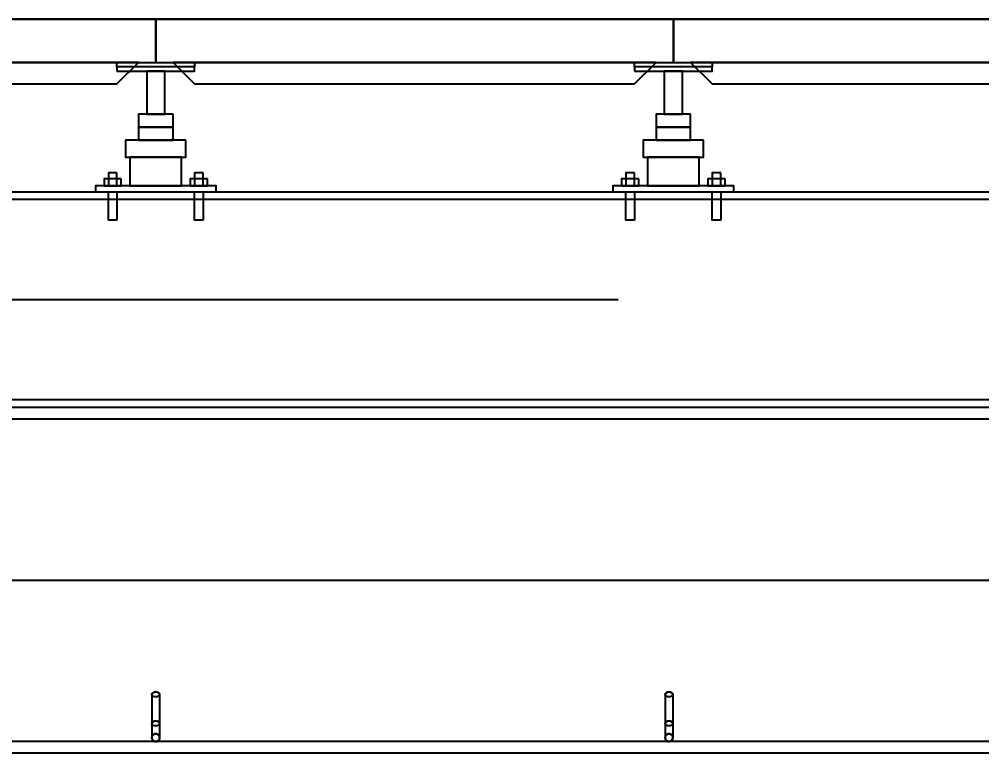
# Model space of a CAD drawing. Header units: millimetres. Extents: x -32710 to 654186, y -254124 to 420220.
# Drawn here: x 260042 to 261158, y 385100 to 385950 of the extents above; entities that cross this region are included whole.
import ezdxf

# ---------------------------------------------------------------- set-up
doc = ezdxf.new("R2010")
doc.units = ezdxf.units.MM
doc.header["$LTSCALE"] = 1000
for name, pattern in [('DXK_LINE_DOT2', [3.9198, 1.9599, -1.9599]), ('DXK_LINE_DOT3', [5.9187, 2.979, -0.9799, 0.9799, -0.9799]), ('TPH12-SEC-@E$0$CENTERK5', [6.916, 6.667, -0.083, 0.083, -0.083])]:
    doc.linetypes.add(name, pattern=pattern)
for name, color, linetype in [('DSMK', 10, 'Continuous'), ('MD-20250424-增加TRAY與FS主管位置調整', 7, 'Continuous'), ('Raised Floor', 1, 'Continuous'), ('TPH12-SEC-@E$0$H-SIN', 252, 'TPH12-SEC-@E$0$CENTERK5')]:
    doc.layers.add(name, color=color, linetype=linetype)
doc.styles.add('aa-txt', font='simplex.shx', dxfattribs={"width": 0.7, "bigfont": 'chineset.shx'})
doc.dimstyles.new('adim-1500', dxfattribs={"dimscale": 1000, "dimtxt": 0.375, "dimasz": 0.25, "dimexe": 0.1, "dimexo": 0.5, "dimgap": 0.15, "dimtad": 0, "dimdec": 4, "dimtxsty": 'aa-txt', "dimcen": 3.75, "dimclrd": 3, "dimclre": 3, "dimclrt": 256, "dimadec": 0, "dimazin": 0, "dimtfac": 1, "dimtdec": 4, "dimtmove": 0, "dimatfit": 3, "dimfxl": 0.1, "dimarcsym": 0})

# ---------------------------------------------------------------- blocks, each defined once
blk = doc.blocks.new('TPH12-SEC-@E')
at = {"layer": 'TPH12-SEC-@E$0$H-SIN'}
blk.add_line((274800, 385950), (45200, 385950), dxfattribs=at)
blk = doc.blocks.new('A$C62b8fcb1')
at = {"color": 8, "linetype": 'DXK_LINE_DOT2'}
for p, q in [((-16095, 2534), (-7705, 2534)), ((-7705, 2525), (-16095, 2525)), ((-7820, 2293), (-15980, 2293)), ((-11903.2, 1953.5), (-11904.2, 1952.6)), ((-11901.7, 1954.2), (-11903.2, 1953.5)), ((-11900, 1954.4), (-11901.7, 1954.2)), ((-11898.3, 1954.2), (-11900, 1954.4)), ((-11896.8, 1953.5), (-11898.3, 1954.2)), ((-11895.8, 1952.6), (-11896.8, 1953.5)), ((-11308.2, 1953.5), (-11309.2, 1952.6)), ((-11306.7, 1954.2), (-11308.2, 1953.5)), ((-11305, 1954.4), (-11306.7, 1954.2)), ((-11303.3, 1954.2), (-11305, 1954.4)), ((-11301.8, 1953.5), (-11303.3, 1954.2)), ((-11300.8, 1952.6), (-11301.8, 1953.5)), ((-11904.2, 1952.6), (-11904.5, 1951.5)), ((-11904.2, 1950.4), (-11904.5, 1951.5)), ((-11904.5, 1951.5), (-11904.5, 1901.5)), ((-11903.2, 1949.5), (-11904.2, 1950.4)), ((-11901.7, 1948.8), (-11903.2, 1949.5)), ((-11900, 1948.6), (-11901.7, 1948.8)), ((-11898.3, 1948.8), (-11900, 1948.6)), ((-11896.8, 1949.5), (-11898.3, 1948.8)), ((-11895.8, 1950.4), (-11896.8, 1949.5)), ((-11895.5, 1951.5), (-11895.8, 1952.6)), ((-11895.5, 1951.5), (-11895.8, 1950.4)), ((-11895.5, 1951.5), (-11895.5, 1901.5)), ((-11309.2, 1952.6), (-11309.5, 1951.5)), ((-11309.5, 1951.5), (-11309.5, 1901.5)), ((-11309.2, 1950.4), (-11309.5, 1951.5)), ((-11308.2, 1949.5), (-11309.2, 1950.4)), ((-11306.7, 1948.8), (-11308.2, 1949.5)), ((-11305, 1948.6), (-11306.7, 1948.8)), ((-11303.3, 1948.8), (-11305, 1948.6)), ((-11301.8, 1949.5), (-11303.3, 1948.8)), ((-11300.8, 1950.4), (-11301.8, 1949.5)), ((-11300.5, 1951.5), (-11300.8, 1952.6)), ((-11300.5, 1951.5), (-11300.8, 1950.4)), ((-11300.5, 1951.5), (-11300.5, 1901.5)), ((-11903.2, 1920), (-11904.2, 1919)), ((-11901.7, 1920.6), (-11903.2, 1920)), ((-11900, 1920.8), (-11901.7, 1920.6)), ((-11898.3, 1920.6), (-11900, 1920.8)), ((-11896.8, 1920), (-11898.3, 1920.6)), ((-11895.8, 1919), (-11896.8, 1920)), ((-11308.2, 1920), (-11309.2, 1919)), ((-11306.7, 1920.6), (-11308.2, 1920)), ((-11305, 1920.8), (-11306.7, 1920.6)), ((-11303.3, 1920.6), (-11305, 1920.8)), ((-11301.8, 1920), (-11303.3, 1920.6)), ((-11300.8, 1919), (-11301.8, 1920)), ((-11904.2, 1919), (-11904.5, 1917.9)), ((-11904.2, 1916.8), (-11904.5, 1917.9)), ((-11903.2, 1915.9), (-11904.2, 1916.8)), ((-11901.7, 1915.3), (-11903.2, 1915.9)), ((-11900, 1915), (-11901.7, 1915.3)), ((-11898.3, 1915.3), (-11900, 1915)), ((-11896.8, 1915.9), (-11898.3, 1915.3)), ((-11895.8, 1916.8), (-11896.8, 1915.9)), ((-11895.5, 1917.9), (-11895.8, 1919)), ((-11895.5, 1917.9), (-11895.8, 1916.8)), ((-11309.2, 1919), (-11309.5, 1917.9)), ((-11309.2, 1916.8), (-11309.5, 1917.9)), ((-11308.2, 1915.9), (-11309.2, 1916.8)), ((-11306.7, 1915.3), (-11308.2, 1915.9)), ((-11305, 1915), (-11306.7, 1915.3)), ((-11303.3, 1915.3), (-11305, 1915)), ((-11301.8, 1915.9), (-11303.3, 1915.3)), ((-11300.8, 1916.8), (-11301.8, 1915.9)), ((-11300.5, 1917.9), (-11300.8, 1919)), ((-11300.5, 1917.9), (-11300.8, 1916.8)), ((-11904.5, 1901.5), (-11904.2, 1903.2)), ((-11904.5, 1901.5), (-11904.2, 1899.8)), ((-11904.2, 1903.2), (-11903.2, 1904.7)), ((-11904.2, 1899.8), (-11903.2, 1898.3)), ((-11903.2, 1904.7), (-11901.7, 1905.7)), ((-11903.2, 1898.3), (-11901.7, 1897.3)), ((-11901.7, 1905.7), (-11900, 1906)), ((-11901.7, 1897.3), (-11900, 1897)), ((-11900, 1906), (-11898.3, 1905.7)), ((-11900, 1897), (-11898.3, 1897.3)), ((-11898.3, 1905.7), (-11896.8, 1904.7)), ((-11898.3, 1897.3), (-11896.8, 1898.3)), ((-11896.8, 1904.7), (-11895.8, 1903.2)), ((-11896.8, 1898.3), (-11895.8, 1899.8)), ((-11895.8, 1903.2), (-11895.5, 1901.5)), ((-11895.8, 1899.8), (-11895.5, 1901.5)), ((-11309.5, 1901.5), (-11309.2, 1903.2)), ((-11309.5, 1901.5), (-11309.2, 1899.8)), ((-11309.2, 1903.2), (-11308.2, 1904.7)), ((-11309.2, 1899.8), (-11308.2, 1898.3)), ((-11308.2, 1904.7), (-11306.7, 1905.7)), ((-11308.2, 1898.3), (-11306.7, 1897.3)), ((-11306.7, 1905.7), (-11305, 1906)), ((-11306.7, 1897.3), (-11305, 1897)), ((-11305, 1906), (-11303.3, 1905.7)), ((-11305, 1897), (-11303.3, 1897.3)), ((-11303.3, 1905.7), (-11301.8, 1904.7)), ((-11303.3, 1897.3), (-11301.8, 1898.3)), ((-11301.8, 1904.7), (-11300.8, 1903.2)), ((-11301.8, 1898.3), (-11300.8, 1899.8)), ((-11300.8, 1903.2), (-11300.5, 1901.5)), ((-11300.8, 1899.8), (-11300.5, 1901.5))]:
    blk.add_line(p, q, dxfattribs=at)
at = {"color": 8, "linetype": 'Continuous'}
for p, q in [((-16095, 2534), (-7705, 2534)), ((-7705, 2525), (-16095, 2525)), ((-7820, 2293), (-15980, 2293)), ((-10600, 2284), (-13200, 2284)), ((-10617.5, 2284), (-13182.5, 2284)), ((-13190, 2271), (-10610, 2271)), ((-11904.2, 1952.6), (-11903.2, 1953.5)), ((-11903.2, 1953.5), (-11901.7, 1954.2)), ((-11901.7, 1954.2), (-11900, 1954.4)), ((-11900, 1954.4), (-11898.3, 1954.2)), ((-11898.3, 1954.2), (-11896.8, 1953.5)), ((-11896.8, 1953.5), (-11895.8, 1952.6)), ((-11309.2, 1952.6), (-11308.2, 1953.5)), ((-11308.2, 1953.5), (-11306.7, 1954.2)), ((-11306.7, 1954.2), (-11305, 1954.4)), ((-11305, 1954.4), (-11303.3, 1954.2)), ((-11303.3, 1954.2), (-11301.8, 1953.5)), ((-11301.8, 1953.5), (-11300.8, 1952.6)), ((-11904.5, 1951.5), (-11904.2, 1952.6)), ((-11904.5, 1951.5), (-11904.5, 1901.5)), ((-11895.8, 1952.6), (-11895.5, 1951.5)), ((-11895.5, 1951.5), (-11895.5, 1901.5)), ((-11309.5, 1951.5), (-11309.2, 1952.6)), ((-11309.5, 1951.5), (-11309.5, 1901.5)), ((-11300.8, 1952.6), (-11300.5, 1951.5)), ((-11300.5, 1951.5), (-11300.5, 1901.5)), ((-11904.2, 1919), (-11903.2, 1920)), ((-11903.2, 1920), (-11901.7, 1920.6)), ((-11901.7, 1920.6), (-11900, 1920.8)), ((-11900, 1920.8), (-11898.3, 1920.6)), ((-11898.3, 1920.6), (-11896.8, 1920)), ((-11896.8, 1920), (-11895.8, 1919)), ((-11309.2, 1919), (-11308.2, 1920)), ((-11308.2, 1920), (-11306.7, 1920.6)), ((-11306.7, 1920.6), (-11305, 1920.8)), ((-11305, 1920.8), (-11303.3, 1920.6)), ((-11303.3, 1920.6), (-11301.8, 1920)), ((-11301.8, 1920), (-11300.8, 1919)), ((-11904.5, 1917.9), (-11904.2, 1919)), ((-11895.8, 1919), (-11895.5, 1917.9)), ((-11309.5, 1917.9), (-11309.2, 1919)), ((-11300.8, 1919), (-11300.5, 1917.9)), ((-10617.5, 1897), (-13182.5, 1897)), ((-11904.2, 1899.8), (-11904.5, 1901.5)), ((-11903.2, 1898.3), (-11904.2, 1899.8)), ((-11901.7, 1897.3), (-11903.2, 1898.3)), ((-11900, 1897), (-11901.7, 1897.3)), ((-11898.3, 1897.3), (-11900, 1897)), ((-11896.8, 1898.3), (-11898.3, 1897.3)), ((-11895.8, 1899.8), (-11896.8, 1898.3)), ((-11895.5, 1901.5), (-11895.8, 1899.8)), ((-11309.2, 1899.8), (-11309.5, 1901.5)), ((-11308.2, 1898.3), (-11309.2, 1899.8)), ((-11306.7, 1897.3), (-11308.2, 1898.3)), ((-11305, 1897), (-11306.7, 1897.3)), ((-11303.3, 1897.3), (-11305, 1897)), ((-11301.8, 1898.3), (-11303.3, 1897.3)), ((-11300.8, 1899.8), (-11301.8, 1898.3)), ((-11300.5, 1901.5), (-11300.8, 1899.8)), ((-13190, 1884), (-10610, 1884))]:
    blk.add_line(p, q, dxfattribs=at)
at = {"color": 8, "linetype": 'DXK_LINE_DOT3'}
for p, q in [((-7405, 2409), (-16400, 2409)), ((-13643, 2084), (-10157, 2084))]:
    blk.add_line(p, q, dxfattribs=at)
at = {"color": 8, "linetype": 'DXK_LINE_DOT2'}
for centre, start, end in [((-11900, 1901.5), 90, 270), ((-11900, 1901.5), 270, 90), ((-11305, 1901.5), 90, 270), ((-11305, 1901.5), 270, 90)]:
    blk.add_arc(centre, 4.5, start, end, dxfattribs=at)
blk = doc.blocks.new('*D2554')
at = {"layer": 'DEFPOINTS', "color": 0}
for p in [(262777.5, 391850), (263680, 391850), (258400, 385950)]:
    blk.add_point(p, dxfattribs=at)
at = {"layer": 'DSMK', "color": 3, "lineweight": -2, "transparency": 16777216}
for p, q in [((263180, 391850), (262677.5, 391850)), ((262777.5, 391600), (262777.5, 389512.5)), ((262777.5, 386200), (262777.5, 388287.5)), ((258900, 385950), (262877.5, 385950))]:
    blk.add_line(p, q, dxfattribs=at)
at = {"layer": 'DSMK', "color": 3, "transparency": 16777216}
for points in [[(262735.8, 391600), (262819.1, 391600), (262777.5, 391850)], [(262735.8, 386200), (262819.1, 386200), (262777.5, 385950)]]:
    blk.add_solid(points, dxfattribs=at)
at = {"layer": 'DSMK', "transparency": 16777216, "insert": (262777.5, 388900), "char_height": 375, "attachment_point": 5, "rotation": 90, "style": 'aa-txt'}
blk.add_mtext('5900', dxfattribs=at)

msp = doc.modelspace()

# ---------------------------------------------------------------- linework, layer by layer
at = {"layer": 'Raised Floor'}
for points in [[(260200, 385950), (259600, 385950), (259600, 385900), (260200, 385900)], [(260800, 385950), (260200, 385950), (260200, 385900), (260800, 385900)], [(261400, 385950), (260800, 385950), (260800, 385900), (261400, 385900)], [(259645, 385875), (260155, 385875), (260180, 385900), (259620, 385900)], [(260155, 385900), (260245, 385900), (260245, 385895), (260155, 385895)], [(260155, 385900), (260245, 385900), (260245, 385895), (260155, 385895)], [(260245, 385875), (260755, 385875), (260780, 385900), (260220, 385900)], [(260755, 385900), (260845, 385900), (260845, 385895), (260755, 385895)], [(260845, 385875), (261355, 385875), (261380, 385900), (260820, 385900)], [(260155, 385890), (260245, 385890), (260245, 385895), (260155, 385895)], [(260155, 385890), (260245, 385890), (260245, 385895), (260155, 385895)], [(260210.5, 385890), (260189.5, 385890), (260189.5, 385840), (260210.5, 385840)], [(260210.5, 385890), (260189.5, 385890), (260189.5, 385840), (260210.5, 385840)], [(260755, 385890), (260845, 385890), (260845, 385895), (260755, 385895)], [(260810.5, 385890), (260789.5, 385890), (260789.5, 385840), (260810.5, 385840)], [(260220, 385840), (260180, 385840), (260180, 385825), (260220, 385825)], [(260220, 385840), (260180, 385840), (260180, 385825), (260220, 385825)], [(260820, 385840), (260780, 385840), (260780, 385825), (260820, 385825)], [(260220, 385825), (260180, 385825), (260180, 385810), (260220, 385810)], [(260220, 385825), (260180, 385825), (260180, 385810), (260220, 385810)], [(260820, 385825), (260780, 385825), (260780, 385810), (260820, 385810)], [(260235, 385810), (260165, 385810), (260165, 385790), (260235, 385790)], [(260235, 385810), (260165, 385810), (260165, 385790), (260235, 385790)], [(260835, 385810), (260765, 385810), (260765, 385790), (260835, 385790)], [(260230, 385790), (260170, 385790), (260170, 385757), (260230, 385757)], [(260230, 385790), (260170, 385790), (260170, 385757), (260230, 385757)], [(260830, 385790), (260770, 385790), (260770, 385757), (260830, 385757)], [(260160, 385765), (260140, 385765), (260140, 385757), (260160, 385757)], [(260160, 385765), (260140, 385765), (260140, 385757), (260160, 385757)], [(260155, 385772), (260145, 385772), (260145, 385757), (260155, 385757)], [(260155, 385772), (260145, 385772), (260145, 385757), (260155, 385757)], [(260260, 385765), (260240, 385765), (260240, 385757), (260260, 385757)], [(260260, 385765), (260240, 385765), (260240, 385757), (260260, 385757)], [(260255, 385772), (260245, 385772), (260245, 385757), (260255, 385757)], [(260255, 385772), (260245, 385772), (260245, 385757), (260255, 385757)], [(260760, 385765), (260740, 385765), (260740, 385757), (260760, 385757)], [(260755, 385772), (260745, 385772), (260745, 385757), (260755, 385757)], [(260860, 385765), (260840, 385765), (260840, 385757), (260860, 385757)], [(260855, 385772), (260845, 385772), (260845, 385757), (260855, 385757)], [(260130, 385750), (260270, 385750), (260270, 385757), (260130, 385757)], [(260130, 385750), (260270, 385750), (260270, 385757), (260130, 385757)], [(260730, 385750), (260870, 385750), (260870, 385757), (260730, 385757)], [(260155, 385717), (260145, 385717), (260145, 385750), (260155, 385750)], [(260155, 385717), (260145, 385717), (260145, 385750), (260155, 385750)], [(260255, 385717), (260245, 385717), (260245, 385750), (260255, 385750)], [(260255, 385717), (260245, 385717), (260245, 385750), (260255, 385750)], [(260755, 385717), (260745, 385717), (260745, 385750), (260755, 385750)], [(260855, 385717), (260845, 385717), (260845, 385750), (260855, 385750)]]:
    msp.add_lwpolyline(points, close=True, dxfattribs=at)

# ---------------------------------------------------------------- block references
msp.add_blockref('TPH12-SEC-@E', (0, 0))
at = {"layer": 'MD-20250424-增加TRAY與FS主管位置調整'}
msp.add_blockref('A$C62b8fcb1', (272100, 383216), dxfattribs=at)

# ---------------------------------------------------------------- dimensions: what is measured, and where the dimension line sits
at = {"layer": 'DSMK', "color": 8}
dim = msp.add_linear_dim(base=(262777.47186, 391850), p1=(258400, 385950), p2=(263679.96858, 391850), angle=90, dimstyle='adim-1500', dxfattribs=at)
dim.commit()
dim.dimension.update_dxf_attribs({"geometry": '*D2554', "text_midpoint": (262777.47186, 388900)})

doc.saveas('drawing.dxf')
